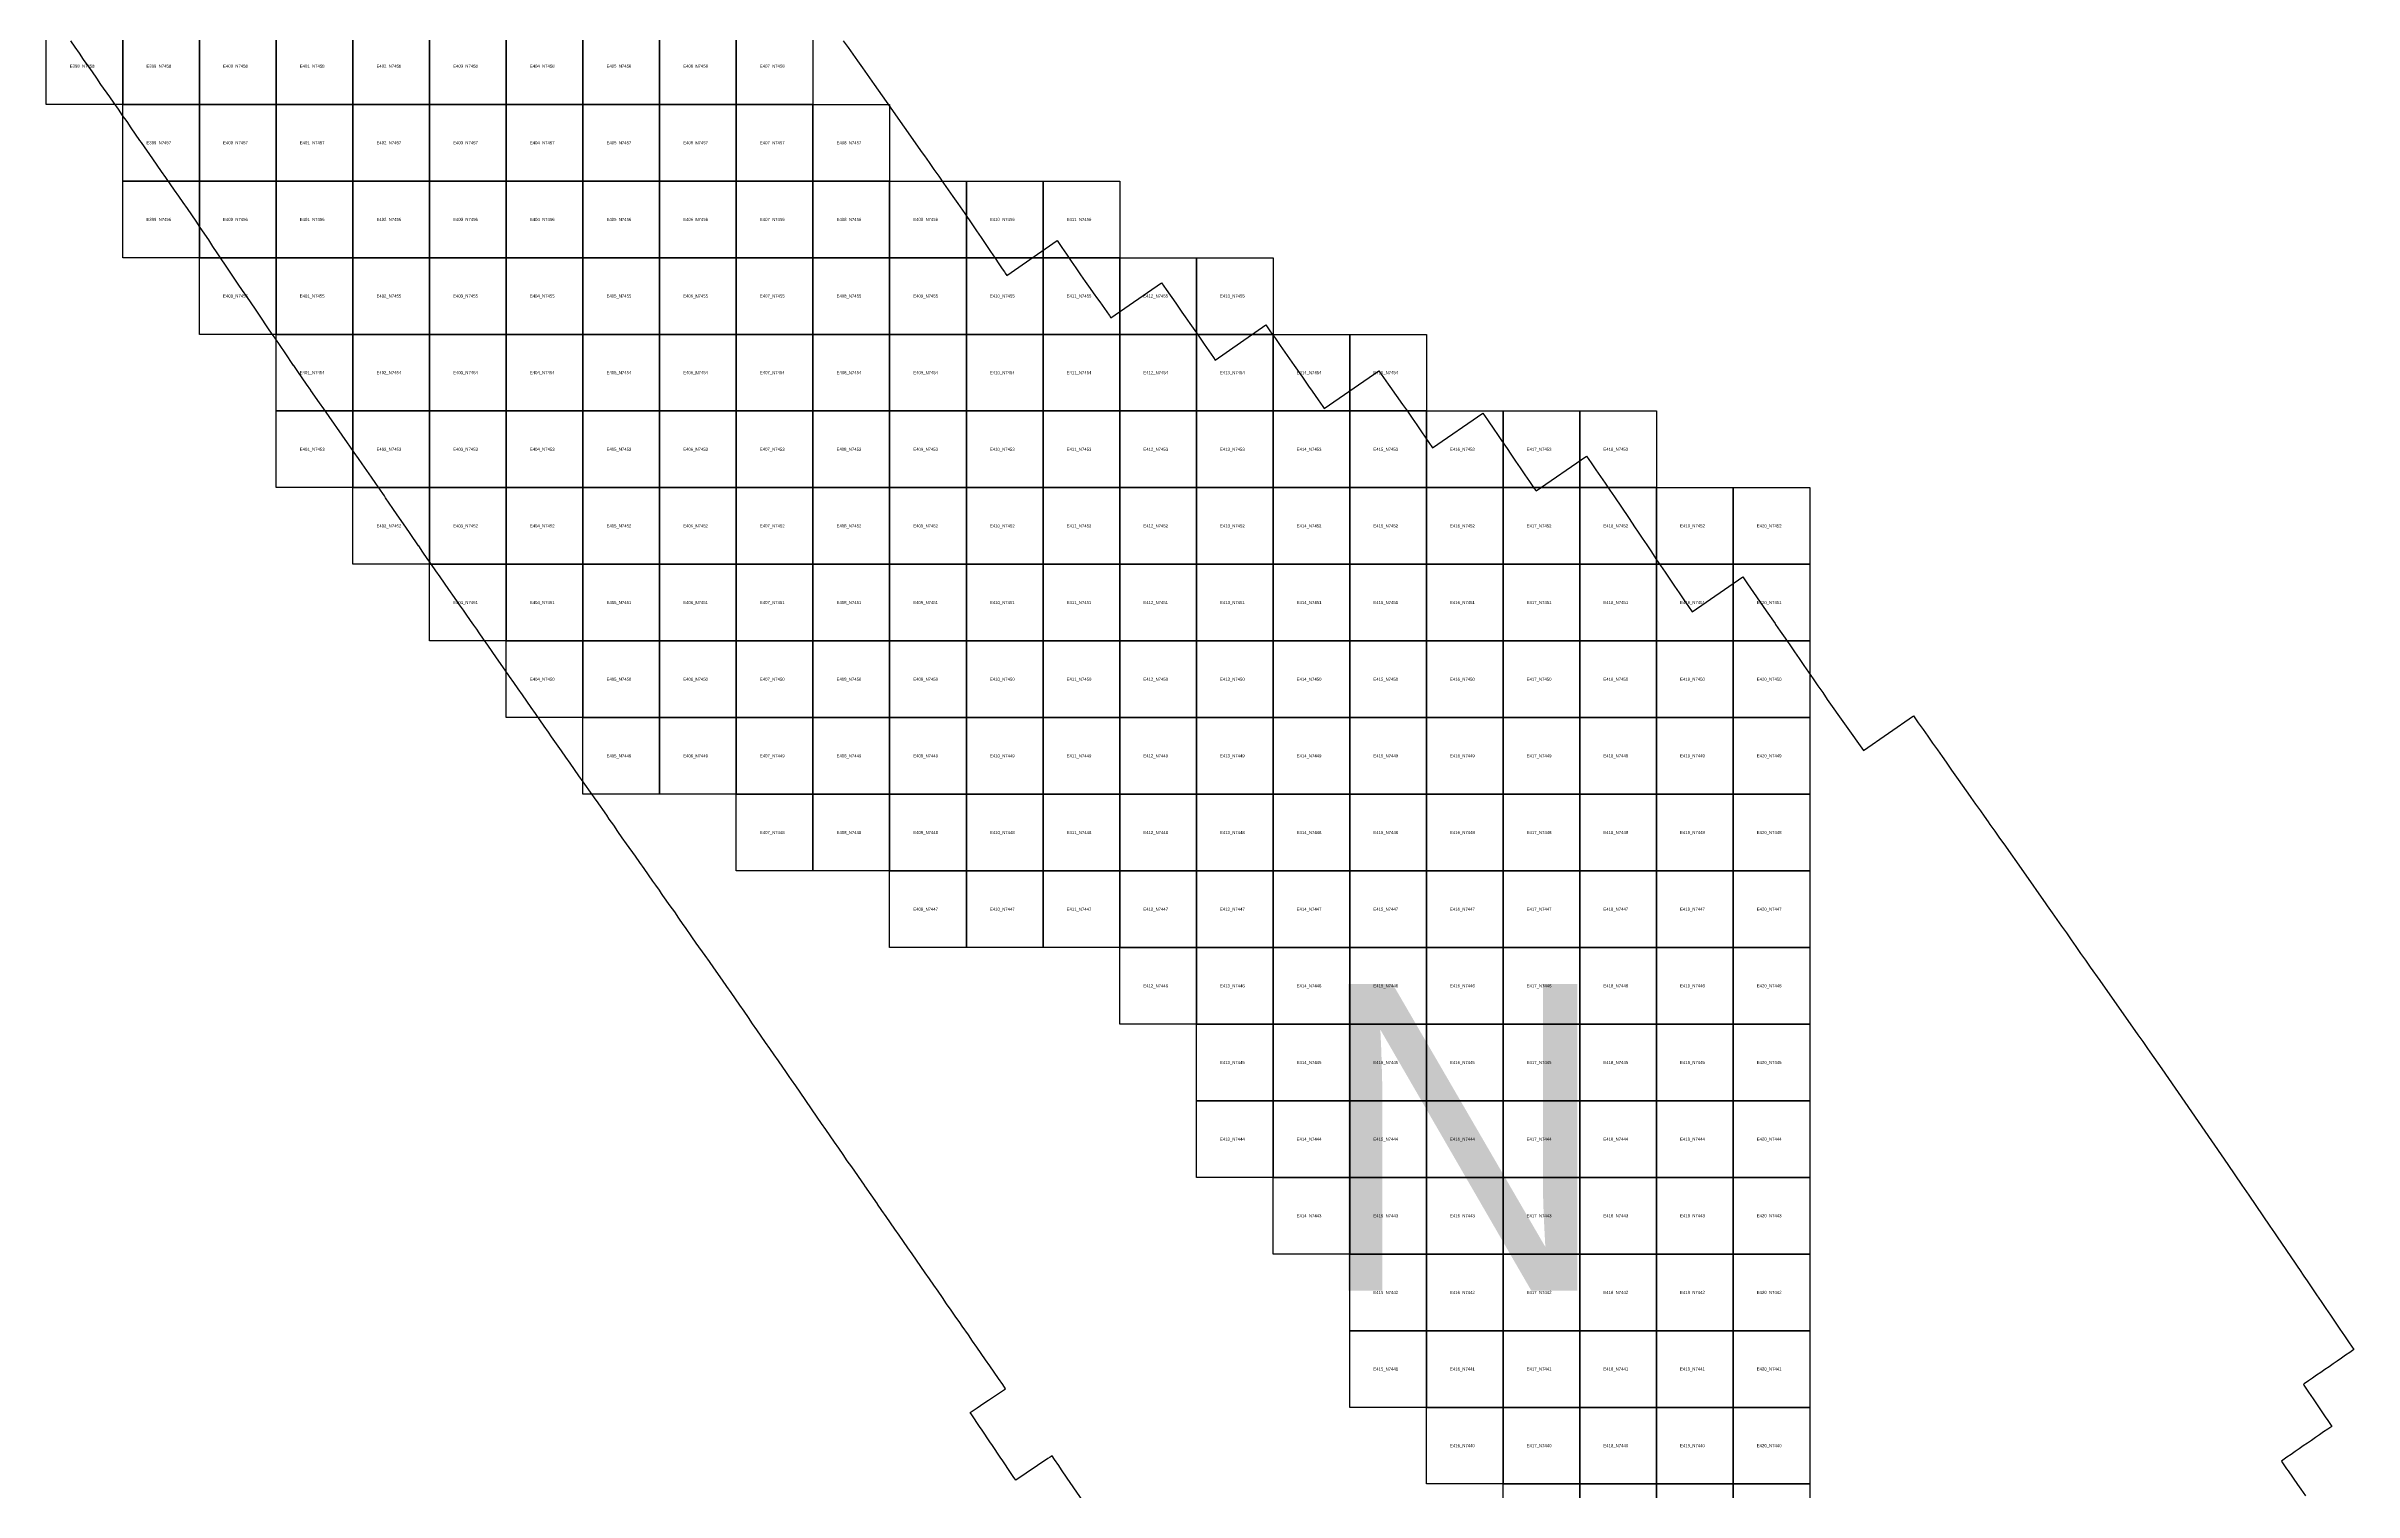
# Model space of a CAD drawing. Extents: x 325000 to 598009, y 7224244 to 7548663.
# Drawn here: x 398000 to 428094, y 7439897 to 7458760 of the extents above; entities that cross this region are included whole.
import ezdxf

# ---------------------------------------------------------------- set-up
doc = ezdxf.new("R2010")
doc.units = 0
doc.layers.add('Limpopo_1', color=7, linetype='Continuous')
doc.layers.add('N', color=7, linetype='Continuous')

msp = doc.modelspace()

# ---------------------------------------------------------------- linework, layer by layer
for points in [[(420000, 7452000), (420000, 7453000), (421000, 7453000), (421000, 7452000)], [(420000, 7451000), (420000, 7452000), (421000, 7452000), (421000, 7451000)], [(420000, 7450000), (420000, 7451000), (421000, 7451000), (421000, 7450000)], [(420000, 7449000), (420000, 7450000), (421000, 7450000), (421000, 7449000)], [(420000, 7448000), (420000, 7449000), (421000, 7449000), (421000, 7448000)], [(420000, 7447000), (420000, 7448000), (421000, 7448000), (421000, 7447000)], [(420000, 7446000), (420000, 7447000), (421000, 7447000), (421000, 7446000)], [(420000, 7445000), (420000, 7446000), (421000, 7446000), (421000, 7445000)], [(420000, 7444000), (420000, 7445000), (421000, 7445000), (421000, 7444000)], [(420000, 7443000), (420000, 7444000), (421000, 7444000), (421000, 7443000)], [(420000, 7442000), (420000, 7443000), (421000, 7443000), (421000, 7442000)], [(420000, 7441000), (420000, 7442000), (421000, 7442000), (421000, 7441000)], [(420000, 7440000), (420000, 7441000), (421000, 7441000), (421000, 7440000)], [(420000, 7439000), (420000, 7440000), (421000, 7440000), (421000, 7439000)]]:
    msp.add_lwpolyline(points, close=True)
at = {"layer": 'Limpopo_1'}
for points in [[(398000, 7458000), (398000, 7459000), (399000, 7459000), (399000, 7458000)], [(399000, 7458000), (399000, 7459000), (400000, 7459000), (400000, 7458000)], [(400000, 7458000), (400000, 7459000), (401000, 7459000), (401000, 7458000)], [(401000, 7458000), (401000, 7459000), (402000, 7459000), (402000, 7458000)], [(402000, 7458000), (402000, 7459000), (403000, 7459000), (403000, 7458000)], [(403000, 7458000), (403000, 7459000), (404000, 7459000), (404000, 7458000)], [(404000, 7458000), (404000, 7459000), (405000, 7459000), (405000, 7458000)], [(405000, 7458000), (405000, 7459000), (406000, 7459000), (406000, 7458000)], [(406000, 7458000), (406000, 7459000), (407000, 7459000), (407000, 7458000)], [(407000, 7458000), (407000, 7459000), (408000, 7459000), (408000, 7458000)], [(399000, 7457000), (399000, 7458000), (400000, 7458000), (400000, 7457000)], [(400000, 7457000), (400000, 7458000), (401000, 7458000), (401000, 7457000)], [(401000, 7457000), (401000, 7458000), (402000, 7458000), (402000, 7457000)], [(402000, 7457000), (402000, 7458000), (403000, 7458000), (403000, 7457000)], [(403000, 7457000), (403000, 7458000), (404000, 7458000), (404000, 7457000)], [(404000, 7457000), (404000, 7458000), (405000, 7458000), (405000, 7457000)], [(405000, 7457000), (405000, 7458000), (406000, 7458000), (406000, 7457000)], [(406000, 7457000), (406000, 7458000), (407000, 7458000), (407000, 7457000)], [(407000, 7457000), (407000, 7458000), (408000, 7458000), (408000, 7457000)], [(408000, 7457000), (408000, 7458000), (409000, 7458000), (409000, 7457000)], [(399000, 7456000), (399000, 7457000), (400000, 7457000), (400000, 7456000)], [(400000, 7456000), (400000, 7457000), (401000, 7457000), (401000, 7456000)], [(401000, 7456000), (401000, 7457000), (402000, 7457000), (402000, 7456000)], [(402000, 7456000), (402000, 7457000), (403000, 7457000), (403000, 7456000)], [(403000, 7456000), (403000, 7457000), (404000, 7457000), (404000, 7456000)], [(404000, 7456000), (404000, 7457000), (405000, 7457000), (405000, 7456000)], [(405000, 7456000), (405000, 7457000), (406000, 7457000), (406000, 7456000)], [(406000, 7456000), (406000, 7457000), (407000, 7457000), (407000, 7456000)], [(407000, 7456000), (407000, 7457000), (408000, 7457000), (408000, 7456000)], [(408000, 7456000), (408000, 7457000), (409000, 7457000), (409000, 7456000)], [(409000, 7456000), (409000, 7457000), (410000, 7457000), (410000, 7456000)], [(410000, 7456000), (410000, 7457000), (411000, 7457000), (411000, 7456000)], [(411000, 7456000), (411000, 7457000), (412000, 7457000), (412000, 7456000)], [(400000, 7455000), (400000, 7456000), (401000, 7456000), (401000, 7455000)], [(401000, 7455000), (401000, 7456000), (402000, 7456000), (402000, 7455000)], [(402000, 7455000), (402000, 7456000), (403000, 7456000), (403000, 7455000)], [(403000, 7455000), (403000, 7456000), (404000, 7456000), (404000, 7455000)], [(404000, 7455000), (404000, 7456000), (405000, 7456000), (405000, 7455000)], [(405000, 7455000), (405000, 7456000), (406000, 7456000), (406000, 7455000)], [(406000, 7455000), (406000, 7456000), (407000, 7456000), (407000, 7455000)], [(407000, 7455000), (407000, 7456000), (408000, 7456000), (408000, 7455000)], [(408000, 7455000), (408000, 7456000), (409000, 7456000), (409000, 7455000)], [(409000, 7455000), (409000, 7456000), (410000, 7456000), (410000, 7455000)], [(410000, 7455000), (410000, 7456000), (411000, 7456000), (411000, 7455000)], [(411000, 7455000), (411000, 7456000), (412000, 7456000), (412000, 7455000)], [(412000, 7455000), (412000, 7456000), (413000, 7456000), (413000, 7455000)], [(413000, 7455000), (413000, 7456000), (414000, 7456000), (414000, 7455000)], [(401000, 7454000), (401000, 7455000), (402000, 7455000), (402000, 7454000)], [(402000, 7454000), (402000, 7455000), (403000, 7455000), (403000, 7454000)], [(403000, 7454000), (403000, 7455000), (404000, 7455000), (404000, 7454000)], [(404000, 7454000), (404000, 7455000), (405000, 7455000), (405000, 7454000)], [(405000, 7454000), (405000, 7455000), (406000, 7455000), (406000, 7454000)], [(406000, 7454000), (406000, 7455000), (407000, 7455000), (407000, 7454000)], [(407000, 7454000), (407000, 7455000), (408000, 7455000), (408000, 7454000)], [(408000, 7454000), (408000, 7455000), (409000, 7455000), (409000, 7454000)], [(409000, 7454000), (409000, 7455000), (410000, 7455000), (410000, 7454000)], [(410000, 7454000), (410000, 7455000), (411000, 7455000), (411000, 7454000)], [(411000, 7454000), (411000, 7455000), (412000, 7455000), (412000, 7454000)], [(412000, 7454000), (412000, 7455000), (413000, 7455000), (413000, 7454000)], [(413000, 7454000), (413000, 7455000), (414000, 7455000), (414000, 7454000)], [(414000, 7454000), (414000, 7455000), (415000, 7455000), (415000, 7454000)], [(415000, 7454000), (415000, 7455000), (416000, 7455000), (416000, 7454000)], [(401000, 7453000), (401000, 7454000), (402000, 7454000), (402000, 7453000)], [(402000, 7453000), (402000, 7454000), (403000, 7454000), (403000, 7453000)], [(403000, 7453000), (403000, 7454000), (404000, 7454000), (404000, 7453000)], [(404000, 7453000), (404000, 7454000), (405000, 7454000), (405000, 7453000)], [(405000, 7453000), (405000, 7454000), (406000, 7454000), (406000, 7453000)], [(406000, 7453000), (406000, 7454000), (407000, 7454000), (407000, 7453000)], [(407000, 7453000), (407000, 7454000), (408000, 7454000), (408000, 7453000)], [(408000, 7453000), (408000, 7454000), (409000, 7454000), (409000, 7453000)], [(409000, 7453000), (409000, 7454000), (410000, 7454000), (410000, 7453000)], [(410000, 7453000), (410000, 7454000), (411000, 7454000), (411000, 7453000)], [(411000, 7453000), (411000, 7454000), (412000, 7454000), (412000, 7453000)], [(412000, 7453000), (412000, 7454000), (413000, 7454000), (413000, 7453000)], [(413000, 7453000), (413000, 7454000), (414000, 7454000), (414000, 7453000)], [(414000, 7453000), (414000, 7454000), (415000, 7454000), (415000, 7453000)], [(415000, 7453000), (415000, 7454000), (416000, 7454000), (416000, 7453000)], [(416000, 7453000), (416000, 7454000), (417000, 7454000), (417000, 7453000)], [(417000, 7453000), (417000, 7454000), (418000, 7454000), (418000, 7453000)], [(418000, 7453000), (418000, 7454000), (419000, 7454000), (419000, 7453000)], [(402000, 7452000), (402000, 7453000), (403000, 7453000), (403000, 7452000)], [(403000, 7452000), (403000, 7453000), (404000, 7453000), (404000, 7452000)], [(404000, 7452000), (404000, 7453000), (405000, 7453000), (405000, 7452000)], [(405000, 7452000), (405000, 7453000), (406000, 7453000), (406000, 7452000)], [(406000, 7452000), (406000, 7453000), (407000, 7453000), (407000, 7452000)], [(407000, 7452000), (407000, 7453000), (408000, 7453000), (408000, 7452000)], [(408000, 7452000), (408000, 7453000), (409000, 7453000), (409000, 7452000)], [(409000, 7452000), (409000, 7453000), (410000, 7453000), (410000, 7452000)], [(410000, 7452000), (410000, 7453000), (411000, 7453000), (411000, 7452000)], [(411000, 7452000), (411000, 7453000), (412000, 7453000), (412000, 7452000)], [(412000, 7452000), (412000, 7453000), (413000, 7453000), (413000, 7452000)], [(413000, 7452000), (413000, 7453000), (414000, 7453000), (414000, 7452000)], [(414000, 7452000), (414000, 7453000), (415000, 7453000), (415000, 7452000)], [(415000, 7452000), (415000, 7453000), (416000, 7453000), (416000, 7452000)], [(416000, 7452000), (416000, 7453000), (417000, 7453000), (417000, 7452000)], [(417000, 7452000), (417000, 7453000), (418000, 7453000), (418000, 7452000)], [(418000, 7452000), (418000, 7453000), (419000, 7453000), (419000, 7452000)], [(419000, 7452000), (419000, 7453000), (420000, 7453000), (420000, 7452000)], [(403000, 7451000), (403000, 7452000), (404000, 7452000), (404000, 7451000)], [(404000, 7451000), (404000, 7452000), (405000, 7452000), (405000, 7451000)], [(405000, 7451000), (405000, 7452000), (406000, 7452000), (406000, 7451000)], [(406000, 7451000), (406000, 7452000), (407000, 7452000), (407000, 7451000)], [(407000, 7451000), (407000, 7452000), (408000, 7452000), (408000, 7451000)], [(408000, 7451000), (408000, 7452000), (409000, 7452000), (409000, 7451000)], [(409000, 7451000), (409000, 7452000), (410000, 7452000), (410000, 7451000)], [(410000, 7451000), (410000, 7452000), (411000, 7452000), (411000, 7451000)], [(411000, 7451000), (411000, 7452000), (412000, 7452000), (412000, 7451000)], [(412000, 7451000), (412000, 7452000), (413000, 7452000), (413000, 7451000)], [(413000, 7451000), (413000, 7452000), (414000, 7452000), (414000, 7451000)], [(414000, 7451000), (414000, 7452000), (415000, 7452000), (415000, 7451000)], [(415000, 7451000), (415000, 7452000), (416000, 7452000), (416000, 7451000)], [(416000, 7451000), (416000, 7452000), (417000, 7452000), (417000, 7451000)], [(417000, 7451000), (417000, 7452000), (418000, 7452000), (418000, 7451000)], [(418000, 7451000), (418000, 7452000), (419000, 7452000), (419000, 7451000)], [(419000, 7451000), (419000, 7452000), (420000, 7452000), (420000, 7451000)], [(404000, 7450000), (404000, 7451000), (405000, 7451000), (405000, 7450000)], [(405000, 7450000), (405000, 7451000), (406000, 7451000), (406000, 7450000)], [(406000, 7450000), (406000, 7451000), (407000, 7451000), (407000, 7450000)], [(407000, 7450000), (407000, 7451000), (408000, 7451000), (408000, 7450000)], [(408000, 7450000), (408000, 7451000), (409000, 7451000), (409000, 7450000)], [(409000, 7450000), (409000, 7451000), (410000, 7451000), (410000, 7450000)], [(410000, 7450000), (410000, 7451000), (411000, 7451000), (411000, 7450000)], [(411000, 7450000), (411000, 7451000), (412000, 7451000), (412000, 7450000)], [(412000, 7450000), (412000, 7451000), (413000, 7451000), (413000, 7450000)], [(413000, 7450000), (413000, 7451000), (414000, 7451000), (414000, 7450000)], [(414000, 7450000), (414000, 7451000), (415000, 7451000), (415000, 7450000)], [(415000, 7450000), (415000, 7451000), (416000, 7451000), (416000, 7450000)], [(416000, 7450000), (416000, 7451000), (417000, 7451000), (417000, 7450000)], [(417000, 7450000), (417000, 7451000), (418000, 7451000), (418000, 7450000)], [(418000, 7450000), (418000, 7451000), (419000, 7451000), (419000, 7450000)], [(419000, 7450000), (419000, 7451000), (420000, 7451000), (420000, 7450000)], [(405000, 7449000), (405000, 7450000), (406000, 7450000), (406000, 7449000)], [(406000, 7449000), (406000, 7450000), (407000, 7450000), (407000, 7449000)], [(407000, 7449000), (407000, 7450000), (408000, 7450000), (408000, 7449000)], [(408000, 7449000), (408000, 7450000), (409000, 7450000), (409000, 7449000)], [(409000, 7449000), (409000, 7450000), (410000, 7450000), (410000, 7449000)], [(410000, 7449000), (410000, 7450000), (411000, 7450000), (411000, 7449000)], [(411000, 7449000), (411000, 7450000), (412000, 7450000), (412000, 7449000)], [(412000, 7449000), (412000, 7450000), (413000, 7450000), (413000, 7449000)], [(413000, 7449000), (413000, 7450000), (414000, 7450000), (414000, 7449000)], [(414000, 7449000), (414000, 7450000), (415000, 7450000), (415000, 7449000)], [(415000, 7449000), (415000, 7450000), (416000, 7450000), (416000, 7449000)], [(416000, 7449000), (416000, 7450000), (417000, 7450000), (417000, 7449000)], [(417000, 7449000), (417000, 7450000), (418000, 7450000), (418000, 7449000)], [(418000, 7449000), (418000, 7450000), (419000, 7450000), (419000, 7449000)], [(419000, 7449000), (419000, 7450000), (420000, 7450000), (420000, 7449000)], [(407000, 7448000), (407000, 7449000), (408000, 7449000), (408000, 7448000)], [(408000, 7448000), (408000, 7449000), (409000, 7449000), (409000, 7448000)], [(409000, 7448000), (409000, 7449000), (410000, 7449000), (410000, 7448000)], [(410000, 7448000), (410000, 7449000), (411000, 7449000), (411000, 7448000)], [(411000, 7448000), (411000, 7449000), (412000, 7449000), (412000, 7448000)], [(412000, 7448000), (412000, 7449000), (413000, 7449000), (413000, 7448000)], [(413000, 7448000), (413000, 7449000), (414000, 7449000), (414000, 7448000)], [(414000, 7448000), (414000, 7449000), (415000, 7449000), (415000, 7448000)], [(415000, 7448000), (415000, 7449000), (416000, 7449000), (416000, 7448000)], [(416000, 7448000), (416000, 7449000), (417000, 7449000), (417000, 7448000)], [(417000, 7448000), (417000, 7449000), (418000, 7449000), (418000, 7448000)], [(418000, 7448000), (418000, 7449000), (419000, 7449000), (419000, 7448000)], [(419000, 7448000), (419000, 7449000), (420000, 7449000), (420000, 7448000)], [(409000, 7447000), (409000, 7448000), (410000, 7448000), (410000, 7447000)], [(410000, 7447000), (410000, 7448000), (411000, 7448000), (411000, 7447000)], [(411000, 7447000), (411000, 7448000), (412000, 7448000), (412000, 7447000)], [(412000, 7447000), (412000, 7448000), (413000, 7448000), (413000, 7447000)], [(413000, 7447000), (413000, 7448000), (414000, 7448000), (414000, 7447000)], [(414000, 7447000), (414000, 7448000), (415000, 7448000), (415000, 7447000)], [(415000, 7447000), (415000, 7448000), (416000, 7448000), (416000, 7447000)], [(416000, 7447000), (416000, 7448000), (417000, 7448000), (417000, 7447000)], [(417000, 7447000), (417000, 7448000), (418000, 7448000), (418000, 7447000)], [(418000, 7447000), (418000, 7448000), (419000, 7448000), (419000, 7447000)], [(419000, 7447000), (419000, 7448000), (420000, 7448000), (420000, 7447000)], [(412000, 7446000), (412000, 7447000), (413000, 7447000), (413000, 7446000)], [(413000, 7446000), (413000, 7447000), (414000, 7447000), (414000, 7446000)], [(414000, 7446000), (414000, 7447000), (415000, 7447000), (415000, 7446000)], [(415000, 7446000), (415000, 7447000), (416000, 7447000), (416000, 7446000)], [(416000, 7446000), (416000, 7447000), (417000, 7447000), (417000, 7446000)], [(417000, 7446000), (417000, 7447000), (418000, 7447000), (418000, 7446000)], [(418000, 7446000), (418000, 7447000), (419000, 7447000), (419000, 7446000)], [(419000, 7446000), (419000, 7447000), (420000, 7447000), (420000, 7446000)], [(413000, 7445000), (413000, 7446000), (414000, 7446000), (414000, 7445000)], [(414000, 7445000), (414000, 7446000), (415000, 7446000), (415000, 7445000)], [(415000, 7445000), (415000, 7446000), (416000, 7446000), (416000, 7445000)], [(416000, 7445000), (416000, 7446000), (417000, 7446000), (417000, 7445000)], [(417000, 7445000), (417000, 7446000), (418000, 7446000), (418000, 7445000)], [(418000, 7445000), (418000, 7446000), (419000, 7446000), (419000, 7445000)], [(419000, 7445000), (419000, 7446000), (420000, 7446000), (420000, 7445000)], [(413000, 7444000), (413000, 7445000), (414000, 7445000), (414000, 7444000)], [(414000, 7444000), (414000, 7445000), (415000, 7445000), (415000, 7444000)], [(415000, 7444000), (415000, 7445000), (416000, 7445000), (416000, 7444000)], [(416000, 7444000), (416000, 7445000), (417000, 7445000), (417000, 7444000)], [(417000, 7444000), (417000, 7445000), (418000, 7445000), (418000, 7444000)], [(418000, 7444000), (418000, 7445000), (419000, 7445000), (419000, 7444000)], [(419000, 7444000), (419000, 7445000), (420000, 7445000), (420000, 7444000)], [(414000, 7443000), (414000, 7444000), (415000, 7444000), (415000, 7443000)], [(415000, 7443000), (415000, 7444000), (416000, 7444000), (416000, 7443000)], [(416000, 7443000), (416000, 7444000), (417000, 7444000), (417000, 7443000)], [(417000, 7443000), (417000, 7444000), (418000, 7444000), (418000, 7443000)], [(418000, 7443000), (418000, 7444000), (419000, 7444000), (419000, 7443000)], [(419000, 7443000), (419000, 7444000), (420000, 7444000), (420000, 7443000)], [(415000, 7442000), (415000, 7443000), (416000, 7443000), (416000, 7442000)], [(416000, 7442000), (416000, 7443000), (417000, 7443000), (417000, 7442000)], [(417000, 7442000), (417000, 7443000), (418000, 7443000), (418000, 7442000)], [(418000, 7442000), (418000, 7443000), (419000, 7443000), (419000, 7442000)], [(419000, 7442000), (419000, 7443000), (420000, 7443000), (420000, 7442000)], [(415000, 7441000), (415000, 7442000), (416000, 7442000), (416000, 7441000)], [(416000, 7441000), (416000, 7442000), (417000, 7442000), (417000, 7441000)], [(417000, 7441000), (417000, 7442000), (418000, 7442000), (418000, 7441000)], [(418000, 7441000), (418000, 7442000), (419000, 7442000), (419000, 7441000)], [(419000, 7441000), (419000, 7442000), (420000, 7442000), (420000, 7441000)], [(416000, 7440000), (416000, 7441000), (417000, 7441000), (417000, 7440000)], [(417000, 7440000), (417000, 7441000), (418000, 7441000), (418000, 7440000)], [(418000, 7440000), (418000, 7441000), (419000, 7441000), (419000, 7440000)], [(419000, 7440000), (419000, 7441000), (420000, 7441000), (420000, 7440000)], [(417000, 7439000), (417000, 7440000), (418000, 7440000), (418000, 7439000)], [(418000, 7439000), (418000, 7440000), (419000, 7440000), (419000, 7439000)], [(419000, 7439000), (419000, 7440000), (420000, 7440000), (420000, 7439000)]]:
    msp.add_lwpolyline(points, close=True, dxfattribs=at)
at = {"layer": 'N'}
for points in [[(411647, 7439599), (411317, 7440077), (411242, 7440185), (411205, 7440240), (411149, 7440321), (411118, 7440366), (411092, 7440349), (411064, 7440331), (410644, 7440049), (410610, 7440099), (410576, 7440149), (410542, 7440200), (410509, 7440250), (410475, 7440300), (410441, 7440350), (410408, 7440400), (410374, 7440451), (410340, 7440501), (410307, 7440551), (410273, 7440601), (410239, 7440651), (410206, 7440701), (410172, 7440751), (410138, 7440801), (410105, 7440851), (410072, 7440901), (410051, 7440932), (410140, 7440992), (410229, 7441053), (410289, 7441093), (410408, 7441174), (410497, 7441234), (410511, 7441243), (410475, 7441296), (410419, 7441377), (410362, 7441458), (410307, 7441540), (410250, 7441621), (410194, 7441702), (410138, 7441784), (410082, 7441865), (410026, 7441946), (409947, 7442059), (409913, 7442108), (409856, 7442189), (409800, 7442270), (409743, 7442351), (409687, 7442433), (409631, 7442514), (409575, 7442595), (409518, 7442676), (409462, 7442757), (409406, 7442838), (409350, 7442920), (409294, 7443001), (409238, 7443082), (409182, 7443164), (409125, 7443245), (409069, 7443326), (409012, 7443407), (408956, 7443488), (408900, 7443569), (408843, 7443650), (408840, 7443655), (408675, 7443892), (408674, 7443893), (408672, 7443897), (408505, 7444137), (408448, 7444218), (408392, 7444299), (408336, 7444380), (408280, 7444461), (408223, 7444542), (408167, 7444624), (408111, 7444705), (408055, 7444786), (407831, 7445112), (407775, 7445193), (407719, 7445275), (407691, 7445316), (407645, 7445383), (407607, 7445437), (407552, 7445519), (407495, 7445600), (407439, 7445681), (407383, 7445762), (407326, 7445843), (407270, 7445924), (407213, 7446005), (407157, 7446087), (407101, 7446168), (407045, 7446249), (406988, 7446330), (406932, 7446411), (406876, 7446493), (406820, 7446574), (406707, 7446735), (406706, 7446735), (406649, 7446816), (406592, 7446897), (406592, 7446897), (406478, 7447058), (406422, 7447139), (406337, 7447261), (406309, 7447301), (406252, 7447382), (406197, 7447464), (406139, 7447544), (406044, 7447678), (406025, 7447705), (405997, 7447746), (405950, 7447813), (405912, 7447867), (405855, 7447948), (405798, 7448029), (405741, 7448109), (405684, 7448190), (405570, 7448351), (405513, 7448432), (405457, 7448513), (405402, 7448595), (405344, 7448676), (405310, 7448725), (405175, 7448917), (405174, 7448918), (405172, 7448921), (405023, 7449133), (405003, 7449160), (404946, 7449241), (404891, 7449323), (404834, 7449403), (404777, 7449484), (404720, 7449565), (404592, 7449750), (404551, 7449808), (404495, 7449889), (404439, 7449971), (404382, 7450052), (404326, 7450133), (404270, 7450214), (404213, 7450295), (404156, 7450376), (404099, 7450456), (404043, 7450537), (403986, 7450618), (403874, 7450781), (403874, 7450781), (403818, 7450862), (403761, 7450943), (403705, 7451024), (403648, 7451105), (403615, 7451152), (403576, 7451207), (403534, 7451266), (403477, 7451347), (403442, 7451399), (403391, 7451472), (403364, 7451509), (403324, 7451568), (403251, 7451671), (403195, 7451752), (403139, 7451834), (403082, 7451914), (403026, 7451996), (402970, 7452077), (402914, 7452158), (402858, 7452240), (402857, 7452240), (402745, 7452402), (402689, 7452483), (402578, 7452647), (402522, 7452728), (402427, 7452868), (402411, 7452891), (402389, 7452925), (402301, 7453055), (402244, 7453136), (402120, 7453312), (402074, 7453379), (402017, 7453459), (401961, 7453541), (401931, 7453583), (401622, 7454027), (401565, 7454108), (401565, 7454108), (401453, 7454269), (401453, 7454270), (401397, 7454351), (401340, 7454432), (401284, 7454513), (401228, 7454595), (401227, 7454595), (401115, 7454757), (400986, 7454948), (400949, 7455002), (400893, 7455084), (400857, 7455139), (400825, 7455186), (400782, 7455248), (400728, 7455330), (400672, 7455411), (400616, 7455493), (400560, 7455574), (400504, 7455656), (400338, 7455901), (400283, 7455983), (400229, 7456065), (400173, 7456147), (400121, 7456231), (400010, 7456395), (399955, 7456477), (399901, 7456559), (399844, 7456640), (399788, 7456721), (399732, 7456803), (399674, 7456883), (399617, 7456964), (399562, 7457045), (399504, 7457126), (399448, 7457207), (399391, 7457288), (399242, 7457504), (399223, 7457531), (399167, 7457613), (399110, 7457693), (399055, 7457776), (398996, 7457855), (398943, 7457938), (398885, 7458018), (398829, 7458100), (398715, 7458261), (398659, 7458342), (398604, 7458424), (398546, 7458505), (398487, 7458584), (398434, 7458667), (398377, 7458748), (398321, 7458829)], [(408394, 7458831), (408457, 7458743), (408519, 7458655), (408582, 7458567), (408644, 7458478), (408707, 7458390), (408769, 7458302), (408799, 7458259), (408956, 7458037), (409425, 7457369), (409454, 7457328), (409516, 7457240), (409578, 7457151), (409640, 7457063), (409702, 7456974), (409764, 7456885), (409826, 7456797), (409888, 7456708), (409950, 7456619), (409980, 7456575), (410073, 7456441), (410133, 7456351), (410194, 7456262), (410253, 7456171), (410315, 7456082), (410375, 7455993), (410423, 7455922), (410468, 7455856), (410497, 7455814), (410508, 7455797), (410527, 7455769), (411184, 7456224), (411245, 7456135), (411307, 7456046), (411368, 7455956), (411429, 7455867), (411490, 7455778), (411551, 7455689), (411614, 7455600), (411655, 7455543), (411709, 7455465), (411739, 7455424), (411801, 7455335), (411862, 7455249), (411866, 7455244), (411885, 7455216), (412544, 7455671), (412607, 7455583), (412731, 7455406), (412811, 7455291), (412855, 7455229), (412916, 7455140), (412978, 7455051), (413040, 7454962), (413101, 7454873), (413163, 7454785), (413225, 7454696), (413246, 7454665), (413906, 7455122), (413968, 7455033), (414030, 7454945), (414092, 7454856), (414154, 7454768), (414216, 7454679), (414277, 7454592), (414382, 7454442), (414402, 7454413), (414464, 7454325), (414509, 7454259), (414587, 7454147), (414650, 7454059), (414667, 7454034), (415378, 7454525), (415440, 7454437), (415503, 7454349), (415523, 7454320), (415690, 7454085), (415752, 7453996), (415814, 7453908), (415875, 7453819), (415937, 7453730), (416081, 7453519), (416736, 7453972), (416798, 7453883), (416889, 7453749), (416919, 7453704), (416980, 7453614), (417051, 7453510), (417102, 7453436), (417163, 7453347), (417224, 7453258), (417285, 7453168), (417346, 7453079), (417407, 7452990), (417429, 7452957), (418087, 7453411), (418147, 7453322), (418209, 7453234), (418269, 7453145), (418330, 7453056), (418391, 7452967), (418452, 7452878), (418633, 7452610), (418723, 7452475), (418753, 7452431), (418812, 7452342), (418813, 7452340), (418873, 7452252), (418933, 7452162), (418993, 7452072), (419054, 7451984), (419115, 7451895), (419175, 7451806), (419236, 7451716), (419297, 7451627), (419358, 7451538), (419418, 7451449), (419466, 7451380), (420124, 7451834), (420185, 7451745), (420431, 7451391), (420546, 7451225), (420554, 7451214), (420615, 7451125), (420677, 7451036), (420738, 7450947), (420799, 7450859), (420861, 7450770), (420922, 7450681), (420984, 7450593), (421045, 7450504), (421106, 7450415), (421168, 7450326), (421228, 7450237), (421701, 7449572), (422353, 7450023), (422414, 7449933), (422477, 7449845), (422539, 7449756), (422601, 7449667), (422663, 7449579), (422725, 7449490), (422776, 7449416), (422848, 7449312), (422911, 7449224), (422933, 7449193), (423089, 7448972), (423098, 7448959), (423161, 7448870), (423224, 7448782), (423272, 7448714), (423325, 7448638), (423348, 7448605), (423411, 7448517), (423473, 7448428), (423528, 7448351), (423785, 7447986), (424077, 7447570), (424096, 7447543), (424158, 7447454), (424221, 7447366), (424283, 7447277), (424345, 7447189), (424407, 7447100), (424469, 7447011), (424531, 7446923), (424594, 7446834), (424656, 7446745), (424781, 7446569), (425279, 7445860), (425341, 7445772), (425403, 7445683), (425434, 7445639), (425589, 7445417), (426449, 7444169), (426633, 7443899), (426694, 7443812), (426724, 7443768), (427000, 7443365), (427061, 7443276), (427096, 7443224), (427330, 7442880), (427365, 7442828), (427386, 7442797), (427444, 7442712), (427487, 7442649), (427548, 7442560), (427609, 7442470), (427670, 7442381), (427730, 7442291), (427791, 7442202), (427852, 7442112), (427913, 7442022), (427973, 7441933), (428034, 7441843), (428094, 7441753), (428040, 7441716), (427986, 7441679), (427932, 7441641), (427878, 7441604), (427824, 7441567), (427771, 7441530), (427717, 7441492), (427663, 7441455), (427609, 7441418), (427556, 7441381), (427502, 7441344), (427448, 7441307), (427436, 7441299), (427443, 7441288), (427503, 7441198), (427563, 7441109), (427624, 7441019), (427632, 7441007), (427730, 7440863), (427745, 7440841), (427805, 7440751), (427753, 7440715), (427700, 7440679), (427647, 7440642), (427594, 7440606), (427541, 7440569), (427488, 7440533), (427435, 7440496), (427382, 7440459), (427329, 7440422), (427276, 7440386), (427222, 7440349), (427169, 7440312), (427149, 7440298), (427156, 7440288), (427217, 7440199), (427237, 7440170), (427360, 7439992), (427401, 7439933), (427462, 7439844)]]:
    msp.add_lwpolyline(points, dxfattribs=at)

# ---------------------------------------------------------------- texts
for s, height, p in [('E420_N7452', 40, (420308, 7452480)), ('E420_N7451', 40, (420308, 7451480)), ('E420_N7450', 40, (420308, 7450480)), ('E420_N7449', 40, (420308, 7449480)), ('E420_N7448', 40, (420308, 7448480)), ('E420_N7447', 40, (420308, 7447480)), ('N', 4000, (414542, 7442522)), ('E420_N7446', 40, (420308, 7446480)), ('E420_N7445', 40, (420308, 7445480)), ('E420_N7444', 40, (420308, 7444480)), ('E420_N7443', 40, (420308, 7443480)), ('E420_N7442', 40, (420308, 7442480)), ('E420_N7441', 40, (420308, 7441480)), ('E420_N7440', 40, (420308, 7440480))]:
    msp.add_text(s, height=height).set_placement(p)
at = {"layer": 'Limpopo_1'}
for s, p in [('E398_N7458', (398308, 7458480)), ('E399_N7458', (399308, 7458480)), ('E400_N7458', (400308, 7458480)), ('E401_N7458', (401308, 7458480)), ('E402_N7458', (402308, 7458480)), ('E403_N7458', (403308, 7458480)), ('E404_N7458', (404308, 7458480)), ('E405_N7458', (405308, 7458480)), ('E406_N7458', (406308, 7458480)), ('E407_N7458', (407308, 7458480)), ('E399_N7457', (399308, 7457480)), ('E400_N7457', (400308, 7457480)), ('E401_N7457', (401308, 7457480)), ('E402_N7457', (402308, 7457480)), ('E403_N7457', (403308, 7457480)), ('E404_N7457', (404308, 7457480)), ('E405_N7457', (405308, 7457480)), ('E406_N7457', (406308, 7457480)), ('E407_N7457', (407308, 7457480)), ('E408_N7457', (408308, 7457480)), ('E399_N7456', (399308, 7456480)), ('E400_N7456', (400308, 7456480)), ('E401_N7456', (401308, 7456480)), ('E402_N7456', (402308, 7456480)), ('E403_N7456', (403308, 7456480)), ('E404_N7456', (404308, 7456480)), ('E405_N7456', (405308, 7456480)), ('E406_N7456', (406308, 7456480)), ('E407_N7456', (407308, 7456480)), ('E408_N7456', (408308, 7456480)), ('E409_N7456', (409308, 7456480)), ('E410_N7456', (410308, 7456480)), ('E411_N7456', (411308, 7456480)), ('E400_N7455', (400308, 7455480)), ('E401_N7455', (401308, 7455480)), ('E402_N7455', (402308, 7455480)), ('E403_N7455', (403308, 7455480)), ('E404_N7455', (404308, 7455480)), ('E405_N7455', (405308, 7455480)), ('E406_N7455', (406308, 7455480)), ('E407_N7455', (407308, 7455480)), ('E408_N7455', (408308, 7455480)), ('E409_N7455', (409308, 7455480)), ('E410_N7455', (410308, 7455480)), ('E411_N7455', (411308, 7455480)), ('E412_N7455', (412308, 7455480)), ('E413_N7455', (413308, 7455480)), ('E401_N7454', (401308, 7454480)), ('E402_N7454', (402308, 7454480)), ('E403_N7454', (403308, 7454480)), ('E404_N7454', (404308, 7454480)), ('E405_N7454', (405308, 7454480)), ('E406_N7454', (406308, 7454480)), ('E407_N7454', (407308, 7454480)), ('E408_N7454', (408308, 7454480)), ('E409_N7454', (409308, 7454480)), ('E410_N7454', (410308, 7454480)), ('E411_N7454', (411308, 7454480)), ('E412_N7454', (412308, 7454480)), ('E413_N7454', (413308, 7454480)), ('E414_N7454', (414308, 7454480)), ('E415_N7454', (415308, 7454480)), ('E401_N7453', (401308, 7453480)), ('E402_N7453', (402308, 7453480)), ('E403_N7453', (403308, 7453480)), ('E404_N7453', (404308, 7453480)), ('E405_N7453', (405308, 7453480)), ('E406_N7453', (406308, 7453480)), ('E407_N7453', (407308, 7453480)), ('E408_N7453', (408308, 7453480)), ('E409_N7453', (409308, 7453480)), ('E410_N7453', (410308, 7453480)), ('E411_N7453', (411308, 7453480)), ('E412_N7453', (412308, 7453480)), ('E413_N7453', (413308, 7453480)), ('E414_N7453', (414308, 7453480)), ('E415_N7453', (415308, 7453480)), ('E416_N7453', (416308, 7453480)), ('E417_N7453', (417308, 7453480)), ('E418_N7453', (418308, 7453480)), ('E402_N7452', (402308, 7452480)), ('E403_N7452', (403308, 7452480)), ('E404_N7452', (404308, 7452480)), ('E405_N7452', (405308, 7452480)), ('E406_N7452', (406308, 7452480)), ('E407_N7452', (407308, 7452480)), ('E408_N7452', (408308, 7452480)), ('E409_N7452', (409308, 7452480)), ('E410_N7452', (410308, 7452480)), ('E411_N7452', (411308, 7452480)), ('E412_N7452', (412308, 7452480)), ('E413_N7452', (413308, 7452480)), ('E414_N7452', (414308, 7452480)), ('E415_N7452', (415308, 7452480)), ('E416_N7452', (416308, 7452480)), ('E417_N7452', (417308, 7452480)), ('E418_N7452', (418308, 7452480)), ('E419_N7452', (419308, 7452480)), ('E403_N7451', (403308, 7451480)), ('E404_N7451', (404308, 7451480)), ('E405_N7451', (405308, 7451480)), ('E406_N7451', (406308, 7451480)), ('E407_N7451', (407308, 7451480)), ('E408_N7451', (408308, 7451480)), ('E409_N7451', (409308, 7451480)), ('E410_N7451', (410308, 7451480)), ('E411_N7451', (411308, 7451480)), ('E412_N7451', (412308, 7451480)), ('E413_N7451', (413308, 7451480)), ('E414_N7451', (414308, 7451480)), ('E415_N7451', (415308, 7451480)), ('E416_N7451', (416308, 7451480)), ('E417_N7451', (417308, 7451480)), ('E418_N7451', (418308, 7451480)), ('E419_N7451', (419308, 7451480)), ('E404_N7450', (404308, 7450480)), ('E405_N7450', (405308, 7450480)), ('E406_N7450', (406308, 7450480)), ('E407_N7450', (407308, 7450480)), ('E408_N7450', (408308, 7450480)), ('E409_N7450', (409308, 7450480)), ('E410_N7450', (410308, 7450480)), ('E411_N7450', (411308, 7450480)), ('E412_N7450', (412308, 7450480)), ('E413_N7450', (413308, 7450480)), ('E414_N7450', (414308, 7450480)), ('E415_N7450', (415308, 7450480)), ('E416_N7450', (416308, 7450480)), ('E417_N7450', (417308, 7450480)), ('E418_N7450', (418308, 7450480)), ('E419_N7450', (419308, 7450480)), ('E405_N7449', (405308, 7449480)), ('E406_N7449', (406308, 7449480)), ('E407_N7449', (407308, 7449480)), ('E408_N7449', (408308, 7449480)), ('E409_N7449', (409308, 7449480)), ('E410_N7449', (410308, 7449480)), ('E411_N7449', (411308, 7449480)), ('E412_N7449', (412308, 7449480)), ('E413_N7449', (413308, 7449480)), ('E414_N7449', (414308, 7449480)), ('E415_N7449', (415308, 7449480)), ('E416_N7449', (416308, 7449480)), ('E417_N7449', (417308, 7449480)), ('E418_N7449', (418308, 7449480)), ('E419_N7449', (419308, 7449480)), ('E407_N7448', (407308, 7448480)), ('E408_N7448', (408308, 7448480)), ('E409_N7448', (409308, 7448480)), ('E410_N7448', (410308, 7448480)), ('E411_N7448', (411308, 7448480)), ('E412_N7448', (412308, 7448480)), ('E413_N7448', (413308, 7448480)), ('E414_N7448', (414308, 7448480)), ('E415_N7448', (415308, 7448480)), ('E416_N7448', (416308, 7448480)), ('E417_N7448', (417308, 7448480)), ('E418_N7448', (418308, 7448480)), ('E419_N7448', (419308, 7448480)), ('E409_N7447', (409308, 7447480)), ('E410_N7447', (410308, 7447480)), ('E411_N7447', (411308, 7447480)), ('E412_N7447', (412308, 7447480)), ('E413_N7447', (413308, 7447480)), ('E414_N7447', (414308, 7447480)), ('E415_N7447', (415308, 7447480)), ('E416_N7447', (416308, 7447480)), ('E417_N7447', (417308, 7447480)), ('E418_N7447', (418308, 7447480)), ('E419_N7447', (419308, 7447480)), ('E412_N7446', (412308, 7446480)), ('E413_N7446', (413308, 7446480)), ('E414_N7446', (414308, 7446480)), ('E415_N7446', (415308, 7446480)), ('E416_N7446', (416308, 7446480)), ('E417_N7446', (417308, 7446480)), ('E418_N7446', (418308, 7446480)), ('E419_N7446', (419308, 7446480)), ('E413_N7445', (413308, 7445480)), ('E414_N7445', (414308, 7445480)), ('E415_N7445', (415308, 7445480)), ('E416_N7445', (416308, 7445480)), ('E417_N7445', (417308, 7445480)), ('E418_N7445', (418308, 7445480)), ('E419_N7445', (419308, 7445480)), ('E413_N7444', (413308, 7444480)), ('E414_N7444', (414308, 7444480)), ('E415_N7444', (415308, 7444480)), ('E416_N7444', (416308, 7444480)), ('E417_N7444', (417308, 7444480)), ('E418_N7444', (418308, 7444480)), ('E419_N7444', (419308, 7444480)), ('E414_N7443', (414308, 7443480)), ('E415_N7443', (415308, 7443480)), ('E416_N7443', (416308, 7443480)), ('E417_N7443', (417308, 7443480)), ('E418_N7443', (418308, 7443480)), ('E419_N7443', (419308, 7443480)), ('E415_N7442', (415308, 7442480)), ('E416_N7442', (416308, 7442480)), ('E417_N7442', (417308, 7442480)), ('E418_N7442', (418308, 7442480)), ('E419_N7442', (419308, 7442480)), ('E415_N7441', (415308, 7441480)), ('E416_N7441', (416308, 7441480)), ('E417_N7441', (417308, 7441480)), ('E418_N7441', (418308, 7441480)), ('E419_N7441', (419308, 7441480)), ('E416_N7440', (416308, 7440480)), ('E417_N7440', (417308, 7440480)), ('E418_N7440', (418308, 7440480)), ('E419_N7440', (419308, 7440480))]:
    msp.add_text(s, height=40, dxfattribs=at).set_placement(p)

doc.saveas('drawing.dxf')
